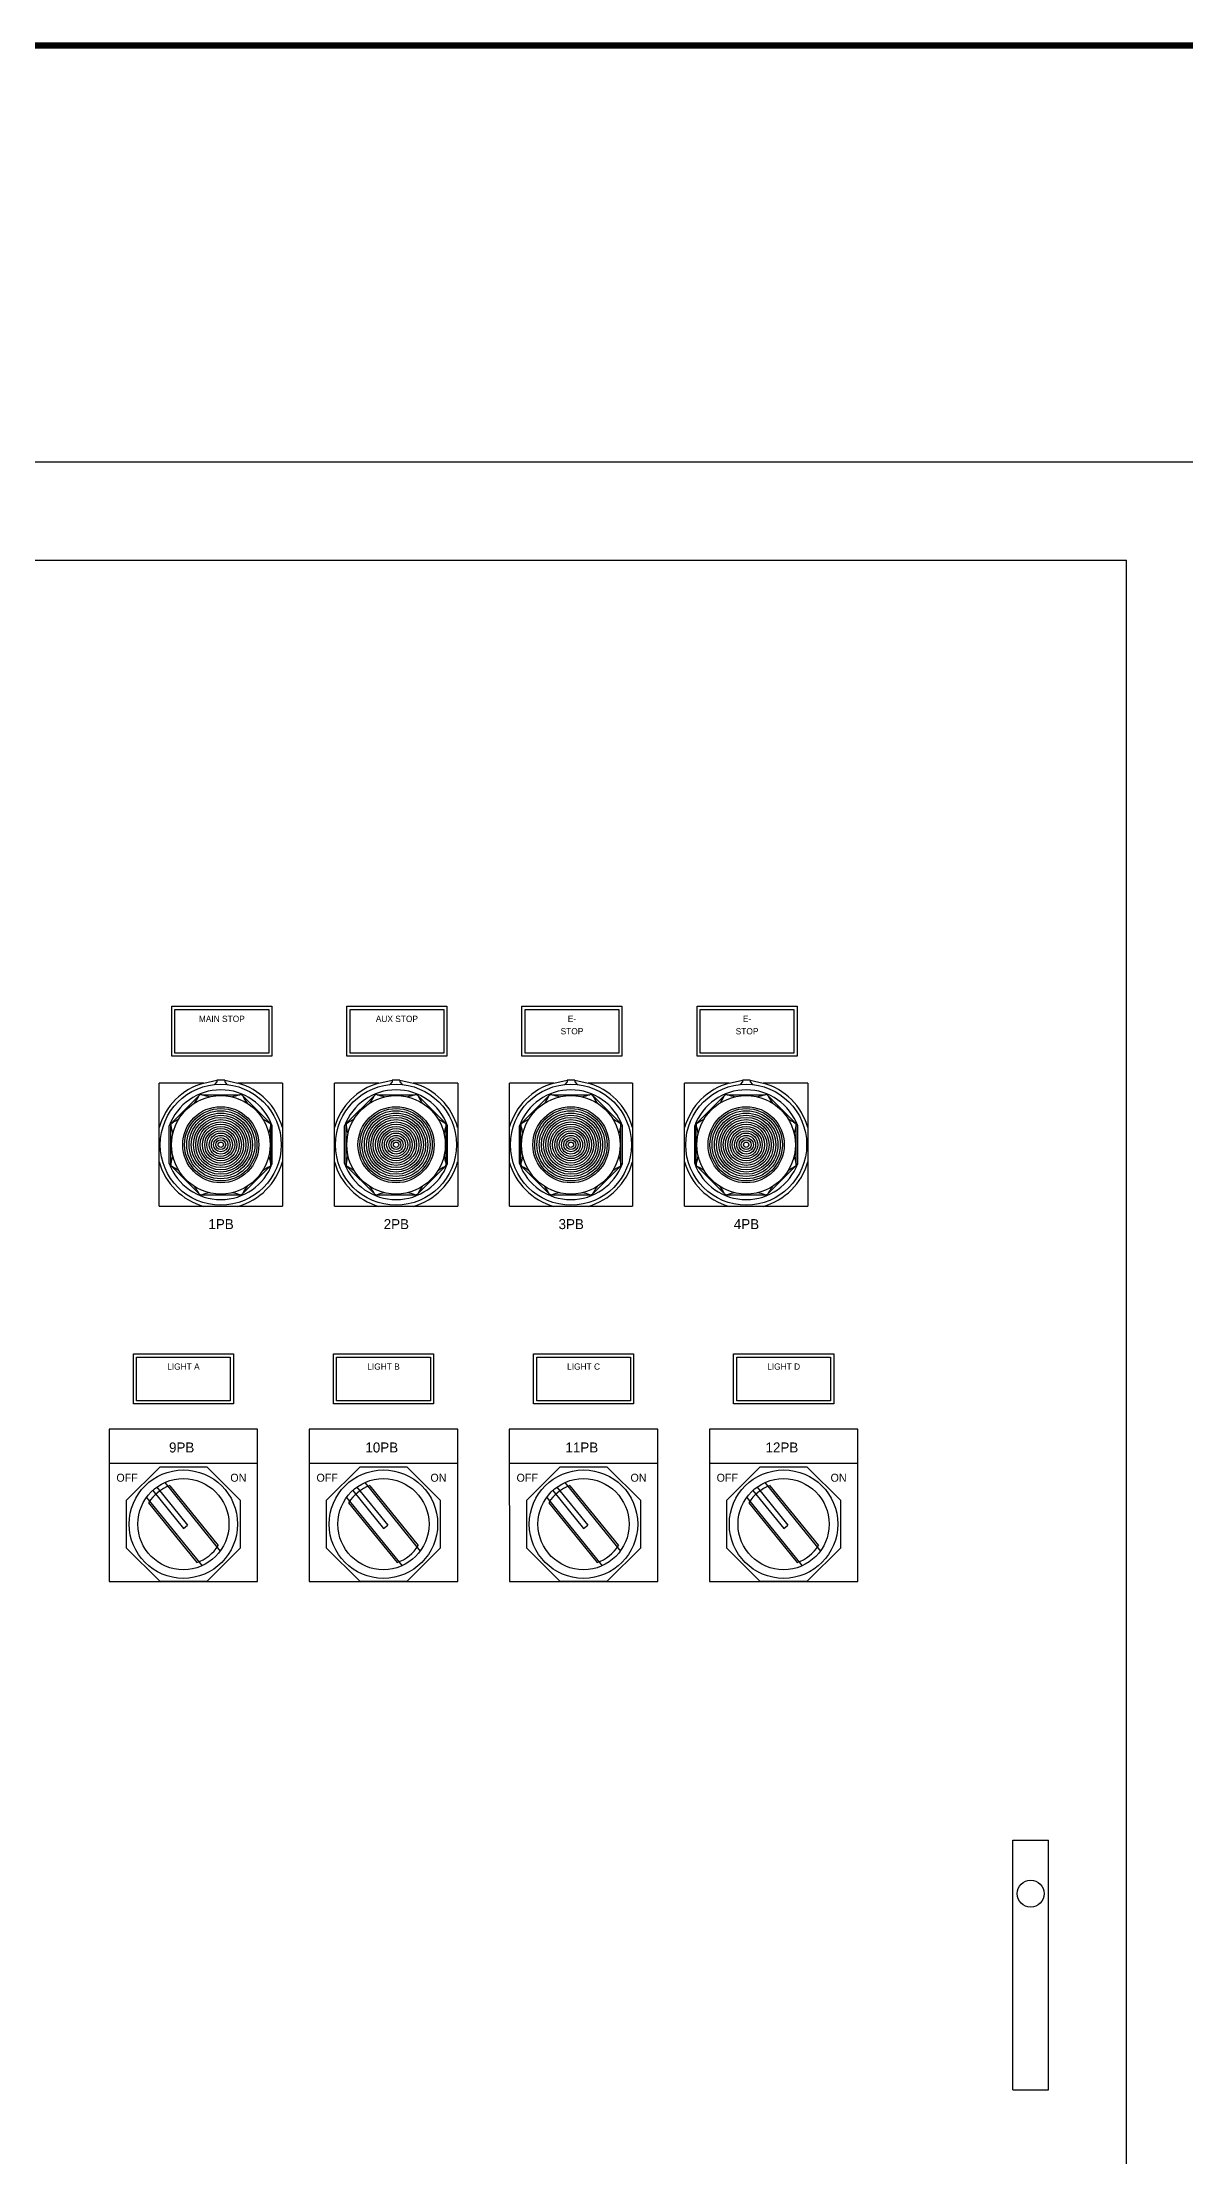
# Model space of a CAD drawing. Header units: inches. Extents: x 0 to 33.5, y 0 to 22.4.
# Drawn here: x 16.73 to 22.44, y 11.88 to 22.44 of the extents above; entities that cross this region are included whole.
import ezdxf
from ezdxf.enums import TextEntityAlignment as Align

# ---------------------------------------------------------------- set-up
doc = ezdxf.new("R2010")
doc.units = ezdxf.units.IN
doc.header["$MEASUREMENT"] = 0
for name, color, linetype in [('ATTRIBUTES', 1, 'Continuous'), ('GRAPHIC', 7, 'Continuous'), ('TITLE', 7, 'Continuous')]:
    doc.layers.add(name, color=color, linetype=linetype)
doc.styles.add('ITALIC', font='ITALIC')
doc.styles.add('SIMPLEX', font='SIMPLEX')

# ---------------------------------------------------------------- blocks, each defined once
blk = doc.blocks.new('NO_NUM_acade_title')
at = {"layer": 'TITLE', "const_width": 0.0312}
blk.add_lwpolyline([(30.594, 0.281), (30.594, 22.177), (30.344, 22.427), (0.281, 22.427), (0.031, 22.177), (0.031, 0.281), (0.281, 0.031), (30.344, 0.031)], close=True, dxfattribs=at)
at = {"layer": 'TITLE', "color": 1, "style": 'ITALIC'}
for tag, height, p in [('TITLE#1', 0.125, (32.156, 3.406)), ('TITLE#2', 0.125, (32.156, 3.204)), ('TITLE#3', 0.125, (32.156, 3.001)), ('TITLE#4', 0.125, (32.156, 2.799)), ('DWG#', 0.2, (32.156, 0.826))]:
    blk.add_attdef(tag, text='', height=height, dxfattribs=at).set_placement(p, align=Align.CENTER)
at = {"layer": 'TITLE', "color": 1, "style": 'SIMPLEX'}
blk.add_attdef('CAD#', (30.826, 1.958), '', height=0.0938, rotation=90, dxfattribs=at)
at = {"layer": 'TITLE', "color": 1}
for tag, p, height, style in [('ENGINEER', (31.237, 1.958), 0.0938, 'ITALIC'), ('CHKDBY', (32.424, 1.958), 0.0938, 'ITALIC'), ('JOB#', (31.464, 1.644), 0.0938, 'SIMPLEX'), ('DRAWNBY', (32.494, 1.644), 0.0938, 'ITALIC'), ('SCALE', (31.353, 1.344), 0.0938, 'SIMPLEX'), ('DATE', (32.408, 1.344), 0.0938, 'SIMPLEX'), ('SHTS', (32.532, 0.25), 0.2, 'ITALIC')]:
    blk.add_attdef(tag, p, '', height=height, dxfattribs=dict(at, style=style))
at = {"layer": 'TITLE', "color": 1, "style": 'ITALIC'}
blk.add_attdef('SH#', text='', height=0.2, dxfattribs=at).set_placement((31.881, 0.25), align=Align.RIGHT)
at = {"layer": 'TITLE', "color": 7, "flags": 9}
blk.add_attdef('WD_TB', (31.219, 0.031), '', height=0.125, dxfattribs=at)
blk = doc.blocks.new('panel')
at = {"color": 5}
for p, q in [((68.197, 80.381), (123.664, 80.381)), ((68.996, 78.419), (94.589, 78.419)), ((94.589, 20.904), (94.589, 78.419)), ((92.314, 47.835), (92.314, 52.829)), ((92.314, 52.829), (93.027, 52.829)), ((93.027, 47.835), (93.027, 52.829)), ((92.314, 47.835), (93.027, 47.835))]:
    blk.add_line(p, q, dxfattribs=at)
blk.add_circle((92.67, 51.759), 0.268, dxfattribs=at)
at = {"color": 1}
for p in [(37.734, 13.086), (95.931, 12.595)]:
    blk.add_attdef('DESCRIPTION', text='', height=1, dxfattribs=at).set_placement(p, align=Align.CENTER)
blk = doc.blocks.new('RPB')
at = {"color": 0, "linetype": 'ByBlock'}
for p, q in [((0, 0), (0, 2.463)), ((0.89, 2.463), (0, 2.463)), ((0.89, 2.463), (1.154, 2.523)), ((1.154, 2.489), (1.108, 2.434)), ((1.309, 2.523), (1.154, 2.523)), ((1.154, 2.523), (1.154, 2.489)), ((1.309, 2.523), (1.573, 2.463)), ((1.309, 2.523), (1.309, 2.489)), ((1.309, 2.489), (1.355, 2.434)), ((2.463, 2.463), (1.573, 2.463)), ((2.463, 2.463), (2.463, 0)), ((0, 0), (2.463, 0))]:
    blk.add_line(p, q, dxfattribs=at)
at = {"color": 9, "linetype": 'ByBlock'}
for p, q in [((0.25, 1.666), (0.797, 2.213)), ((0.25, 1.666), (0.797, 2.213)), ((0.851, 2.231), (1.612, 2.231)), ((0.851, 2.231), (1.612, 2.231)), ((2.213, 1.666), (1.666, 2.213)), ((2.213, 1.666), (1.666, 2.213)), ((0.202, 0.854), (0.202, 1.609)), ((0.232, 0.851), (0.232, 1.612)), ((0.232, 0.851), (0.232, 1.612)), ((2.231, 0.851), (2.231, 1.612)), ((2.231, 0.851), (2.231, 1.612)), ((2.261, 0.854), (2.261, 1.609)), ((0.25, 0.797), (0.797, 0.25)), ((0.25, 0.797), (0.797, 0.25)), ((2.213, 0.797), (1.666, 0.25)), ((2.213, 0.797), (1.666, 0.25)), ((0.851, 0.232), (1.612, 0.232)), ((0.851, 0.232), (1.612, 0.232))]:
    blk.add_line(p, q, dxfattribs=at)
at = {"color": 0, "linetype": 'ByBlock'}
blk.add_circle((1.231, 1.231), 1.209, dxfattribs=at)
at = {"color": 9, "linetype": 'ByBlock'}
blk.add_circle((1.231, 1.231), 0.985, dxfattribs=at)
blk.add_circle((1.231, 1.231), 0.985, dxfattribs=at)
at = {"color": 1, "linetype": 'ByBlock'}
for radius in [0.761, 0.724, 0.681, 0.634, 0.591, 0.546, 0.502, 0.457, 0.412, 0.367, 0.322, 0.278, 0.233, 0.188, 0.143, 0.0985, 0.0537]:
    blk.add_circle((1.231, 1.231), radius, dxfattribs=at)
at = {"color": 0, "linetype": 'ByBlock'}
for centre, radius, start, end in [((1.231, 1.231), 1.278, 105.5151, 164.4849), ((-0.349, 2.812), 1.294, 324.7508, 332.4037), ((0.839, 2.177), 0.0551, 77.3918, 139.3193), ((0.839, 2.177), 0.0551, 77.3918, 139.3193), ((1.231, 1.231), 1.278, 15.5151, 74.4849), ((0.286, 1.624), 0.0551, 130.6807, 192.6082), ((0.286, 1.624), 0.0551, 130.6807, 192.6082), ((1.231, 1.231), 1.278, 195.5151, 254.4849), ((1.231, 1.231), 1.278, 285.5151, 344.4849), ((0.839, 0.286), 0.0551, 220.6807, 282.6082), ((0.839, 0.286), 0.0551, 220.6807, 282.6082)]:
    blk.add_arc(centre, radius, start, end, dxfattribs=at)
at = {"color": 9, "linetype": 'ByBlock'}
for centre, radius, start, end in [((1.231, 1.231), 1.097, 20.148, 159.852), ((1.231, 3.434), 1.262, 252.4444, 259.8946), ((1.231, 3.434), 1.262, 280.1054, 287.5556), ((1.624, 2.177), 0.0551, 40.6807, 102.6082), ((1.624, 2.177), 0.0551, 40.6807, 102.6082), ((2.812, 2.812), 1.294, 207.5963, 215.2492), ((-0.349, 2.812), 1.294, 297.5963, 305.2582), ((2.812, 2.812), 1.294, 234.7418, 242.4037), ((-0.971, 1.231), 1.262, 10.1054, 17.5556), ((3.434, 1.231), 1.262, 162.4444, 169.8946), ((2.177, 1.624), 0.0551, 347.3918, 49.3193), ((2.177, 1.624), 0.0551, 347.3918, 49.3193), ((1.231, 1.231), 1.097, 200.148, 339.852), ((0.286, 0.839), 0.0551, 167.3918, 229.3193), ((0.286, 0.839), 0.0551, 167.3918, 229.3193), ((-0.971, 1.231), 1.262, 342.4444, 349.8946), ((3.434, 1.231), 1.262, 190.1054, 197.5556), ((2.177, 0.839), 0.0551, 310.6807, 12.6082), ((2.177, 0.839), 0.0551, 310.6807, 12.6082), ((-0.349, -0.349), 1.294, 54.7418, 62.4037), ((2.812, -0.349), 1.294, 117.5963, 125.2582), ((-0.349, -0.349), 1.294, 27.5963, 35.2492), ((1.231, -0.971), 1.262, 100.1054, 107.5556), ((1.231, -0.971), 1.262, 72.4444, 79.8946), ((1.624, 0.286), 0.0551, 257.3918, 319.3193), ((1.624, 0.286), 0.0551, 257.3918, 319.3193), ((2.812, -0.349), 1.294, 144.7508, 152.4037)]:
    blk.add_arc(centre, radius, start, end, dxfattribs=at)
at = {"color": 1, "flags": 1}
blk.add_attdef('CATNO', text='', height=0.2, dxfattribs=at).set_placement((1.231, 1.081), align=Align.CENTER)
at = {"color": 1}
blk.add_attdef('DESCRIPTOR', text='', height=0.2, dxfattribs=at).set_placement((1.237, -0.456), align=Align.CENTER)
blk = doc.blocks.new('_PBCAPT')
at = {"layer": 'GRAPHIC'}
for p, q in [((-1, 0.5), (1, 0.5)), ((-1, -0.5), (-1, 0.5)), ((-0.9375, 0.4375), (0.9375, 0.4375)), ((-0.9375, -0.4375), (-0.9375, 0.4375)), ((0.9375, 0.4375), (0.9375, -0.4375)), ((1, 0.5), (1, -0.5)), ((1, -0.5), (-1, -0.5)), ((0.9375, -0.4375), (-0.9375, -0.4375))]:
    blk.add_line(p, q, dxfattribs=at)
at = {"layer": 'ATTRIBUTES'}
for p in [(0, 0.25), (0, 0), (0, -0.25)]:
    blk.add_attdef('DESCRIPTION', text='', height=0.125, dxfattribs=at).set_placement(p, align=Align.MIDDLE)
blk = doc.blocks.new('SELSW')
at = {"linetype": 'Continuous'}
for p, q in [((2.967, 3.046), (-0.001, 3.046)), ((-0.001, 3.046), (0, 0)), ((2.967, 0), (2.967, 3.046)), ((2.967, 2.356), (-0.001, 2.356)), ((1.01, 2.288), (0.341, 1.619)), ((1.957, 2.288), (1.01, 2.288)), ((2.626, 1.619), (1.957, 2.288)), ((0.341, 1.619), (0.341, 0.672)), ((2.626, 0.672), (2.626, 1.619)), ((0.341, 0.672), (1.01, 0.003)), ((1.957, 0.003), (2.626, 0.672)), ((0, 0), (2.967, 0)), ((1.01, 0.003), (1.957, 0.003))]:
    blk.add_line(p, q, dxfattribs=at)
at = {"color": 3, "linetype": 'Continuous'}
for p, q in [((0.87, 1.819), (1.485, 1.059)), ((0.952, 1.886), (1.568, 1.125)), ((1.111, 1.977), (2.219, 0.609)), ((1.211, 1.915), (2.18, 0.72)), ((0.747, 1.682), (1.856, 0.314)), ((0.787, 1.571), (1.755, 0.376)), ((1.485, 1.059), (1.568, 1.125))]:
    blk.add_line(p, q, dxfattribs=at)
for radius in [1.084, 0.911]:
    blk.add_circle((1.483, 1.146), radius, dxfattribs=at)
for start, end in [(109.462, 148.5509), (289.462, 328.5509)]:
    blk.add_arc((1.483, 1.146), 0.816, start, end, dxfattribs=at)
at = {"linetype": 'Continuous'}
for s, p in [('OFF', (0.144, 1.994)), ('ON', (2.422, 1.994))]:
    blk.add_text(s, height=0.16, dxfattribs=at).set_placement(p)
at = {"color": 1, "linetype": 'Continuous'}
blk.add_attdef('DESCRIPTOR', text='', height=0.2, dxfattribs=at).set_placement((1.449, 2.579), align=Align.CENTER)
at = {"color": 1, "linetype": 'Continuous', "flags": 1}
blk.add_attdef('CATNO', text='', height=0.2, dxfattribs=at).set_placement((1.476, 1.24), align=Align.CENTER)

msp = doc.modelspace()

# ---------------------------------------------------------------- block references
msp.add_blockref('NO_NUM_acade_title', (0, 0))
at = {"xscale": 0.25, "yscale": 0.25, "zscale": 0.25}
msp.add_blockref('panel', (-1.5, 0.25), dxfattribs=at)
ref = msp.add_blockref('_PBCAPT', (17.625, 17.5), dxfattribs=dict(xscale=0.25, yscale=0.25, zscale=0.25))
ref.add_attrib('DESCRIPTION', 'MAIN STOP', dxfattribs={"layer": 'ATTRIBUTES', "height": 0.0312}).set_placement((17.625, 17.562), align=Align.MIDDLE)
ref = msp.add_blockref('_PBCAPT', (18.5, 17.5), dxfattribs=dict(xscale=0.25, yscale=0.25, zscale=0.25))
ref.add_attrib('DESCRIPTION', 'AUX STOP', dxfattribs={"layer": 'ATTRIBUTES', "height": 0.0312}).set_placement((18.5, 17.562), align=Align.MIDDLE)
ref = msp.add_blockref('_PBCAPT', (19.375, 17.5), dxfattribs=dict(xscale=0.25, yscale=0.25, zscale=0.25))
ref.add_attrib('DESCRIPTION', 'E-', dxfattribs={"layer": 'ATTRIBUTES', "height": 0.0312}).set_placement((19.375, 17.562), align=Align.MIDDLE)
ref.add_attrib('DESCRIPTION', 'STOP', dxfattribs={"layer": 'ATTRIBUTES', "height": 0.0312}).set_placement((19.375, 17.5), align=Align.MIDDLE)
ref = msp.add_blockref('_PBCAPT', (20.25, 17.5), dxfattribs=dict(xscale=0.25, yscale=0.25, zscale=0.25))
ref.add_attrib('DESCRIPTION', 'E-', dxfattribs={"layer": 'ATTRIBUTES', "height": 0.0312}).set_placement((20.25, 17.562), align=Align.MIDDLE)
ref.add_attrib('DESCRIPTION', 'STOP', dxfattribs={"layer": 'ATTRIBUTES', "height": 0.0312}).set_placement((20.25, 17.5), align=Align.MIDDLE)
for name, p, values in [('RPB', (17.312, 16.625), {'DESCRIPTOR': '1PB'}), ('RPB', (18.188, 16.625), {'DESCRIPTOR': '2PB'}), ('RPB', (19.062, 16.625), {'DESCRIPTOR': '3PB'}), ('RPB', (19.938, 16.625), {'DESCRIPTOR': '4PB'}), ('SELSW', (17.062, 14.75), {'DESCRIPTOR': '9PB'}), ('SELSW', (18.062, 14.75), {'DESCRIPTOR': '10PB'}), ('SELSW', (19.062, 14.75), {'DESCRIPTOR': '11PB'}), ('SELSW', (20.062, 14.75), {'DESCRIPTOR': '12PB'})]:
    msp.add_blockref(name, p, dxfattribs=at).add_auto_attribs(values)
ref = msp.add_blockref('_PBCAPT', (17.433, 15.762), dxfattribs=dict(xscale=0.25, yscale=0.25, zscale=0.25))
ref.add_attrib('DESCRIPTION', 'LIGHT A', dxfattribs={"layer": 'ATTRIBUTES', "height": 0.0312}).set_placement((17.433, 15.824), align=Align.MIDDLE)
ref = msp.add_blockref('_PBCAPT', (18.433, 15.762), dxfattribs=dict(xscale=0.25, yscale=0.25, zscale=0.25))
ref.add_attrib('DESCRIPTION', 'LIGHT B', dxfattribs={"layer": 'ATTRIBUTES', "height": 0.0312}).set_placement((18.433, 15.824), align=Align.MIDDLE)
ref = msp.add_blockref('_PBCAPT', (19.433, 15.762), dxfattribs=dict(xscale=0.25, yscale=0.25, zscale=0.25))
ref.add_attrib('DESCRIPTION', 'LIGHT C', dxfattribs={"layer": 'ATTRIBUTES', "height": 0.0312}).set_placement((19.433, 15.824), align=Align.MIDDLE)
ref = msp.add_blockref('_PBCAPT', (20.433, 15.762), dxfattribs=dict(xscale=0.25, yscale=0.25, zscale=0.25))
ref.add_attrib('DESCRIPTION', 'LIGHT D', dxfattribs={"layer": 'ATTRIBUTES', "height": 0.0312}).set_placement((20.433, 15.824), align=Align.MIDDLE)

doc.saveas('drawing.dxf')
